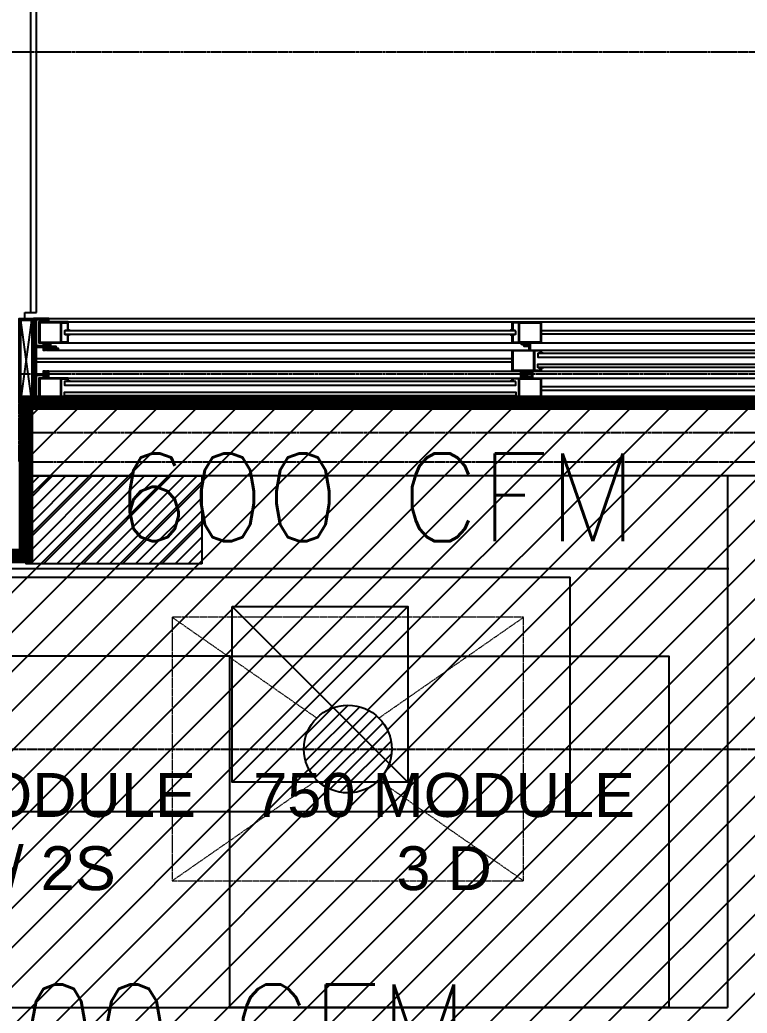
# Model space of a CAD drawing. Header units: millimetres. Extents: x -661525 to 498941, y 282148 to 1359693.
# Drawn here: x -240438 to -239196, y 674980 to 676676 of the extents above; entities that cross this region are included whole.
import ezdxf

# ---------------------------------------------------------------- set-up
doc = ezdxf.new("R2010")
doc.units = ezdxf.units.MM
doc.header["$LTSCALE"] = 2.5
doc.linetypes.add('CENTER', pattern=[2, 1.25, -0.25, 0.25, -0.25])
doc.linetypes.add('DASHED', pattern=[0.75, 0.5, -0.25])
doc.layers.get('0').update_dxf_attribs({"linetype": 'CONTINUOUS'})
for name, color, linetype in [('A-ALU-SECTION', 11, 'CONTINUOUS'), ('A-ANNO-GRID', 5, 'CENTER'), ('A-ELEV', 8, 'CONTINUOUS'), ('A-ELEV-MEDM', 34, 'CONTINUOUS'), ('A-ELEV-THIN', 8, 'CONTINUOUS'), ('A-GLAZ', 5, 'CONTINUOUS'), ('A-WALL-JAMB', 11, 'CONTINUOUS'), ('A-WALL-PLAS', 8, 'CONTINUOUS'), ('CEILING', 11, 'CONTINUOUS'), ('I-FURN', 14, 'CONTINUOUS'), ('I-SECT', 3, 'CONTINUOUS'), ('v-ex. duct', 30, 'CONTINUOUS'), ('v-SA DUCT', 4, 'CONTINUOUS')]:
    doc.layers.add(name, color=color, linetype=linetype)
doc.layers.add('area', color=5, linetype='CONTINUOUS', plot=False)
for name, color, linetype, lineweight in [('EQUIPMENT', 8, 'CONTINUOUS', 9), ('LAB MODULE', 1, 'CONTINUOUS', 25), ('Wall - Stone Hatch', 252, 'CONTINUOUS', 13)]:
    doc.layers.add(name, color=color, linetype=linetype, lineweight=lineweight)
doc.styles.add('ROMAND', font='ROMAND')
doc.styles.add('ROMANS', font='romans.shx', dxfattribs={"height": 125})

# ---------------------------------------------------------------- blocks, each defined once
blk = doc.blocks.new('key')
at = {"color": 252}
blk.add_line((3399541, 686143.5), (3349041, 686143.5), dxfattribs=at)
for points in [[(3392141, 685443.5), (3395541, 685443.5), (3395541, 685593.5), (3392141, 685593.5)], [(3395541, 685543.5), (3392141, 685543.5), (3392141, 685493.5), (3395541, 685493.5)]]:
    blk.add_lwpolyline(points, close=True, dxfattribs=at)
blk = doc.blocks.new('W1-size144')
at = {"layer": 'Wall - Stone Hatch'}
h = blk.add_hatch(dxfattribs=at)
h.set_pattern_fill('ANSI36', color=8, scale=0.8, style=0)
h.set_pattern_definition([(45, (276595.0156, 1019507.2578), (1.3470384, 4.9391409), [6.35, -1.27, 0, -1.27])])
h.paths.add_polyline_path([(279745.8, 1019371.3), (279745.8, 1019515.3), (279720.8, 1019515.3), (279720.8, 1019371.3)])
h.paths.add_polyline_path([(279742.8, 1019374.3), (279742.8, 1019512.3), (279723.8, 1019512.3), (279723.8, 1019374.3)], flags=16)
at = {"layer": 'A-ALU-SECTION', "color": 8}
for points in [[(279804.8, 1019504.7), (279803.4, 1019504.7), (279803.4, 1019507.9), (279793.4, 1019507.9), (279793.4, 1019474.7), (279803.4, 1019474.7), (279803.4, 1019478), (279804.8, 1019478), (279804.8, 1019473.3), (279754.8, 1019473.3), (279754.8, 1019509.3), (279804.8, 1019509.3), (279804.8, 1019504.7)], [(279792, 1019474.7), (279756.2, 1019474.7), (279756.2, 1019507.9), (279792, 1019507.9), (279792, 1019474.7)], [(280562.8, 1019504.7), (280564.2, 1019504.7), (280564.2, 1019507.9), (280574.2, 1019507.9), (280574.2, 1019474.7), (280564.2, 1019474.7), (280564.2, 1019478), (280562.8, 1019478), (280562.8, 1019473.3), (280596.1, 1019473.3), (280596.1, 1019467.1), (280587.3, 1019467.1), (280585.3, 1019464.1), (280583, 1019464.1), (280583, 1019462.3), (280586.2, 1019462.3), (280588.2, 1019465.3), (280589.9, 1019465.3), (280589.9, 1019462.3), (280592.7, 1019462.3), (280592.7, 1019464.1), (280591.7, 1019464.1), (280591.7, 1019465.3), (280596.1, 1019465.3), (280596.1, 1019464.1), (280594.7, 1019464.1), (280594.7, 1019462.3), (280597.9, 1019462.3), (280597.9, 1019473.3), (280612.8, 1019473.3), (280612.8, 1019509.3), (280562.8, 1019509.3), (280562.8, 1019504.7)], [(280575.6, 1019474.7), (280611.4, 1019474.7), (280611.4, 1019507.9), (280575.6, 1019507.9), (280575.6, 1019474.7)], [(280612.8, 1019430), (280611.4, 1019430), (280611.4, 1019426.7), (280601.4, 1019426.7), (280601.4, 1019459.9), (280611.4, 1019459.9), (280611.4, 1019456.7), (280612.8, 1019456.7), (280612.8, 1019461.3), (280579.5, 1019461.3), (280579.5, 1019467.5), (280588.3, 1019467.5), (280590.3, 1019470.5), (280592.6, 1019470.5), (280592.6, 1019472.3), (280589.4, 1019472.3), (280587.4, 1019469.3), (280585.7, 1019469.3), (280585.7, 1019472.3), (280582.9, 1019472.3), (280582.9, 1019470.5), (280583.9, 1019470.5), (280583.9, 1019469.3), (280579.5, 1019469.3), (280579.5, 1019470.5), (280580.9, 1019470.5), (280580.9, 1019472.3), (280577.7, 1019472.3), (280577.7, 1019461.3), (280562.8, 1019461.3), (280562.8, 1019425.3), (280592.2, 1019425.3), (280592.2, 1019419.1), (280583.4, 1019419.1), (280581.4, 1019416.1), (280579.1, 1019416.1), (280579.1, 1019414.3), (280582.4, 1019414.3), (280584.4, 1019417.3), (280586, 1019417.3), (280586, 1019414.3), (280588.8, 1019414.3), (280588.8, 1019416.1), (280587.8, 1019416.1), (280587.8, 1019417.3), (280592.2, 1019417.3), (280592.2, 1019416.1), (280590.8, 1019416.1), (280590.8, 1019414.3), (280594, 1019414.3), (280594, 1019425.3), (280612.8, 1019425.3), (280612.8, 1019430)], [(280600, 1019426.7), (280564.2, 1019426.7), (280564.2, 1019459.9), (280600, 1019459.9), (280600, 1019426.7)], [(279804.8, 1019399.7), (279803.4, 1019399.7), (279803.4, 1019411.9), (279793.4, 1019411.9), (279793.4, 1019378.7), (279803.4, 1019378.7), (279803.4, 1019391), (279804.8, 1019391), (279804.8, 1019377.3), (279754.8, 1019377.3), (279754.8, 1019413.3), (279773.6, 1019413.3), (279773.6, 1019424.3), (279776.8, 1019424.3), (279776.8, 1019422.5), (279775.4, 1019422.5), (279775.4, 1019421.3), (279779.8, 1019421.3), (279779.8, 1019422.5), (279778.8, 1019422.5), (279778.8, 1019424.3), (279781.6, 1019424.3), (279781.6, 1019421.3), (279783.2, 1019421.3), (279785.3, 1019424.3), (279788.5, 1019424.3), (279788.5, 1019422.5), (279786.2, 1019422.5), (279784.2, 1019419.5), (279775.4, 1019419.5), (279775.4, 1019413.3), (279804.8, 1019413.3), (279804.8, 1019399.7)], [(279792, 1019378.7), (279756.2, 1019378.7), (279756.2, 1019411.9), (279792, 1019411.9), (279792, 1019378.7)], [(280562.8, 1019399.7), (280564.2, 1019399.7), (280564.2, 1019411.9), (280574.2, 1019411.9), (280574.2, 1019378.7), (280564.2, 1019378.7), (280564.2, 1019391), (280562.8, 1019391), (280562.8, 1019377.3), (280612.8, 1019377.3), (280612.8, 1019413.3), (280562.8, 1019413.3), (280562.8, 1019399.7)], [(280575.6, 1019378.7), (280611.4, 1019378.7), (280611.4, 1019411.9), (280575.6, 1019411.9), (280575.6, 1019378.7)]]:
    blk.add_lwpolyline(points, dxfattribs=at)
blk.add_lwpolyline([(280569, 1019392.3), (279798.6, 1019392.3), (279798.6, 1019398.3), (280569, 1019398.3)], close=True, dxfattribs=at)
at = {"layer": 'A-ELEV-MEDM', "color": 8}
for centre, start, end in [((279801.4, 1019503.3), 359.7081, 180.2928), ((279804.1, 1019503.3), 359.1234, 180.8775), ((279806.8, 1019503.3), 359.1234, 180.8775), ((280560.8, 1019503.3), 359.1225, 180.8766), ((280563.5, 1019503.3), 359.1225, 180.8766), ((280566.2, 1019503.3), 359.7072, 180.2919), ((279801.4, 1019479.4), 179.7081, 0.2928), ((279804.1, 1019479.3), 179.1234, 0.8775), ((279806.8, 1019479.3), 179.1234, 0.8775), ((280560.8, 1019479.3), 179.1225, 0.8766), ((280563.5, 1019479.3), 179.1225, 0.8766), ((280566.2, 1019479.4), 179.7072, 0.2919), ((280609.4, 1019455.3), 359.7081, 180.2928), ((280612.1, 1019455.3), 359.1234, 180.8775), ((280614.8, 1019455.3), 359.1234, 180.8775), ((280609.4, 1019431.4), 179.7081, 0.2928), ((280612.1, 1019431.3), 179.1234, 0.8775), ((280614.8, 1019431.3), 179.1234, 0.8775), ((279801.4, 1019398.3), 359.7081, 180.2928), ((279801.4, 1019392.4), 179.7072, 0.2919), ((279804.1, 1019398.3), 359.1234, 180.8775), ((279804.1, 1019392.3), 179.1225, 0.8766), ((279806.8, 1019398.3), 359.1234, 180.8775), ((279806.8, 1019392.3), 179.1225, 0.8766), ((280560.8, 1019398.3), 359.1225, 180.8766), ((280560.8, 1019392.3), 179.1234, 0.8775), ((280563.5, 1019398.3), 359.1225, 180.8766), ((280563.5, 1019392.3), 179.1234, 0.8775), ((280566.2, 1019398.3), 359.7072, 180.2919), ((280566.2, 1019392.4), 179.7081, 0.2928)]:
    blk.add_arc(centre, 1.34, start, end, dxfattribs=at)
at = {"layer": 'A-ELEV-THIN', "color": 8}
for p, q in [((279742.8, 1019512.3), (279723.8, 1019374.3)), ((279723.8, 1019512.3), (279742.8, 1019374.3)), ((279771.8, 1019515.3), (283069.8, 1019515.3)), ((279771.8, 1019509.3), (283069.8, 1019509.3)), ((282228.8, 1019494.3), (280612.8, 1019494.3)), ((282228.8, 1019488.3), (280612.8, 1019488.3)), ((279771.8, 1019473.3), (283069.8, 1019473.3)), ((279771.8, 1019461.3), (283069.8, 1019461.3)), ((280562.8, 1019446.3), (279750.8, 1019446.3)), ((280562.8, 1019440.3), (279750.8, 1019440.3)), ((279771.8, 1019425.3), (283069.8, 1019425.3)), ((279771.8, 1019413.3), (283069.8, 1019413.3)), ((282228.8, 1019398.3), (280612.8, 1019398.3)), ((282228.8, 1019392.3), (280612.8, 1019392.3)), ((279771.8, 1019377.3), (283036.8, 1019377.3)), ((279771.8, 1019371.3), (283069.8, 1019371.3))]:
    blk.add_line(p, q, dxfattribs=at)
at = {"layer": 'A-GLAZ', "color": 4}
for points in [[(280569, 1019503.3), (279798.6, 1019503.3), (279798.6, 1019497.3), (280569, 1019497.3)], [(280569, 1019479.3), (279798.6, 1019479.3), (279798.6, 1019485.3), (280569, 1019485.3)], [(281377, 1019455.3), (280606.6, 1019455.3), (280606.6, 1019449.3), (281377, 1019449.3)], [(281377, 1019431.3), (280606.6, 1019431.3), (280606.6, 1019437.3), (281377, 1019437.3)]]:
    blk.add_lwpolyline(points, close=True, dxfattribs=at)
at = {"layer": 'A-WALL-JAMB', "color": 8}
blk.add_lwpolyline([(279745.8, 1019371.3), (279745.8, 1019515.3), (279720.8, 1019515.3), (279720.8, 1019371.3), (279745.8, 1019371.3)], dxfattribs=at)
blk.add_lwpolyline([(279742.8, 1019374.3), (279742.8, 1019512.3), (279723.8, 1019512.3), (279723.8, 1019374.3)], close=True, dxfattribs=at)
at = {"layer": 'I-SECT', "color": 8}
blk.add_lwpolyline([(279750.8, 1019418.3), (279750.8, 1019373.3), (279761.8, 1019373.3), (279761.8, 1019377.3), (279765.8, 1019377.3), (279765.8, 1019375.3), (279763.8, 1019375.3), (279763.8, 1019373.3), (279769.8, 1019373.3), (279769.8, 1019375.3), (279767.8, 1019375.3), (279767.8, 1019377.3), (279771.8, 1019377.3), (279771.8, 1019371.3), (279745.8, 1019371.3), (279745.8, 1019373.3), (279748.8, 1019373.3), (279748.8, 1019418.3), (279745.8, 1019418.3), (279745.8, 1019420.3), (279748.8, 1019420.3), (279748.8, 1019466.3), (279745.8, 1019466.3), (279745.8, 1019468.3), (279748.8, 1019468.3), (279748.8, 1019513.3), (279745.8, 1019513.3), (279745.8, 1019515.3), (279771.8, 1019515.3), (279771.8, 1019509.3), (279767.8, 1019509.3), (279767.8, 1019511.3), (279769.8, 1019511.3), (279769.8, 1019513.3), (279763.8, 1019513.3), (279763.8, 1019511.3), (279765.8, 1019511.3), (279765.8, 1019509.3), (279761.8, 1019509.3), (279761.8, 1019513.3), (279750.8, 1019513.3), (279750.8, 1019468.3), (279761.8, 1019468.3), (279761.8, 1019473.3), (279765.8, 1019473.3), (279765.8, 1019471.3), (279763.8, 1019471.3), (279763.8, 1019468.3), (279769.8, 1019468.3), (279769.8, 1019471.3), (279767.8, 1019471.3), (279767.8, 1019473.3), (279771.8, 1019473.3), (279771.8, 1019461.3), (279767.8, 1019461.3), (279767.8, 1019463.3), (279769.8, 1019463.3), (279769.8, 1019466.3), (279763.8, 1019466.3), (279763.8, 1019463.3), (279765.8, 1019463.3), (279765.8, 1019461.3), (279761.8, 1019461.3), (279761.8, 1019466.3), (279750.8, 1019466.3), (279750.8, 1019420.3), (279761.8, 1019420.3), (279761.8, 1019425.3), (279765.8, 1019425.3), (279765.8, 1019423.3), (279763.8, 1019423.3), (279763.8, 1019420.3), (279769.8, 1019420.3), (279769.8, 1019423.3), (279767.8, 1019423.3), (279767.8, 1019425.3), (279771.8, 1019425.3), (279771.8, 1019413.3), (279767.8, 1019413.3), (279767.8, 1019415.3), (279769.8, 1019415.3), (279769.8, 1019418.3), (279763.8, 1019418.3), (279763.8, 1019415.3), (279765.8, 1019415.3), (279765.8, 1019413.3), (279761.8, 1019413.3), (279761.8, 1019418.3), (279750.8, 1019418.3)], dxfattribs=at)

msp = doc.modelspace()

# ---------------------------------------------------------------- hatches: boundary and pattern name
at = {"layer": 'CEILING', "true_color": 0xd6ed82, "transparency": 33554687}
h = msp.add_hatch(dxfattribs=at)
h.set_pattern_fill('ANSI31', color=61, scale=15)
h.set_pattern_definition([(45, (-585758.734, 1262137.267), (-33.6759605, 33.6759605), [])])
h.paths.add_polyline_path([(-234251.7, 674647.2), (-235439.7, 674647.2), (-235439.7, 674197.2), (-234351.7, 674197.2, -0.414214), (-234251.7, 674297.2)])
h.paths.add_polyline_path([(-233051.7, 674647.2), (-234251.7, 674647.2), (-234251.7, 674297.2, -0.414214), (-234151.7, 674197.2), (-233051.7, 674197.2)])
h.paths.add_polyline_path([(-234551.7, 673622.2), (-234251.7, 673622.2), (-234251.7, 673744.2), (-235274.2, 673744.2), (-235274.2, 674080.7), (-234251.7, 674080.7), (-234251.7, 674097.2, -0.414214), (-234351.7, 674197.2), (-235439.7, 674197.2), (-235439.7, 672447.2), (-234351.7, 672447.2, -0.414214), (-234251.7, 672547.2), (-234251.7, 673022.2), (-234551.7, 673022.2)])
h.paths.add_polyline_path([(-233051.7, 674197.2), (-234151.7, 674197.2, -0.414214), (-234251.7, 674097.2), (-233301, 674080.7), (-233301, 673744.2), (-234251.7, 673744.2), (-234251.7, 673622.2), (-233951.7, 673622.2), (-233951.7, 673022.2), (-234251.7, 673022.2), (-234251.7, 672547.2, -0.414214), (-234151.7, 672447.2), (-233616.9, 672447.2, -1), (-233466.6, 672447.2), (-233051.7, 672447.2)])
h.paths.add_polyline_path([(-234251.7, 672347.2, -0.414214), (-234351.7, 672447.2), (-235439.7, 672447.2), (-235439.7, 671997.2), (-234251.7, 671997.2)])
h.paths.add_polyline_path([(-233051.7, 672447.2), (-233466.6, 672447.2, -1), (-233616.9, 672447.2), (-234151.7, 672447.2, -0.414214), (-234251.7, 672347.2), (-234251.7, 671997.2), (-233051.7, 671997.2)])
h.paths.add_polyline_path([(-235451.7, 675921.2), (-236427.7, 675921.2), (-236427.7, 675759.2), (-236514.7, 675759.2), (-236514.7, 675516.7, -0.264847), (-236465.7, 675430.7), (-235451.7, 675430.7)], flags=0)
h.paths.add_polyline_path([(-236514.7, 675759.2), (-236565.7, 675759.2), (-236565.7, 675530.7, -0.1346), (-236514.7, 675516.7)])
h.paths.add_polyline_path([(-236514.7, 675344.6, -0.1346), (-236565.7, 675330.7), (-236565.7, 674847.2), (-236514.7, 674847.2)])
h.paths.add_polyline_path([(-235451.7, 675921.2), (-236427.7, 675921.2), (-236427.7, 675759.2), (-236514.7, 675759.2), (-236514.7, 675516.7, -0.264847), (-236465.7, 675430.7), (-235451.7, 675430.7)], flags=17)
h.paths.add_polyline_path([(-237051.7, 676016.2), (-237053.8, 676022.2), (-240427.7, 676022.2), (-240427.7, 675921.2), (-237051.7, 675921.2)])
h.paths.add_polyline_path([(-235756.1, 676022.2), (-236427.7, 676022.2), (-236427.7, 675921.2), (-235756.1, 675921.2)])
h.paths.add_polyline_path([(-235451.7, 676022.2), (-235756.1, 676022.2), (-235756.1, 675921.2), (-235451.7, 675921.2)])
h.paths.add_polyline_path([(-235451.7, 675921.2), (-235756.1, 675921.2), (-236427.7, 675921.2), (-236427.7, 675759.2), (-236514.7, 675759.2), (-236514.7, 675516.7, -0.264847), (-236465.7, 675430.7), (-235451.7, 675430.7)], flags=17)
h.paths.add_polyline_path([(-243765.7, 675330.7, -0.414214), (-243865.7, 675430.7), (-244514.7, 675430.7), (-244514.7, 674847.2), (-244065.7, 674847.2), (-243765.7, 674847.2)])
h.paths.add_polyline_path([(-244514.7, 675430.7), (-244879.3, 675430.7), (-244879.7, 671997.2), (-244514.7, 671997.2), (-244514.7, 672447.2), (-244665.7, 672447.2), (-244665.7, 673047.2), (-244665.7, 673647.2), (-244665.7, 674247.2), (-244665.7, 674847.2), (-244514.7, 674847.2)])
h.paths.add_polyline_path([(-244514.7, 675752.1), (-244879.3, 675752.2), (-244879.3, 675430.7), (-244514.7, 675430.7)])
h.paths.add_polyline_path([(-243765.7, 675921.2), (-244427.8, 675921.2), (-244427.8, 675752.2), (-244427.8, 675752.1), (-244514.7, 675752.1), (-244514.7, 675430.7), (-243865.7, 675430.7, -0.414214), (-243765.7, 675530.7)])
h.paths.add_polyline_path([(-241669.7, 676014.2), (-243765.7, 676014.2), (-243765.7, 675921.2), (-241669.7, 675921.2)])
h.paths.add_polyline_path([(-243765.7, 676014.2), (-244427.8, 676014.2), (-244427.8, 675921.2), (-243765.7, 675921.2)])
h.paths.add_polyline_path([(-241365.7, 675892.2), (-241669.7, 675892.2), (-243765.7, 675914.1), (-243765.7, 675530.7, -0.414214), (-243665.7, 675430.7), (-242574.2, 675430.7, -1), (-242424.2, 675430.7), (-241465.7, 675430.7, -0.414214), (-241365.7, 675530.7)])
h.paths.add_polyline_path([(-241365.7, 675330.7, -0.414214), (-241465.7, 675430.7), (-242424.2, 675430.7, -1), (-242574.2, 675430.7), (-243665.7, 675430.7, -0.414214), (-243765.7, 675330.7), (-243765.7, 674847.2), (-243465.7, 674847.2), (-242865.7, 674847.2), (-242265.7, 674847.2), (-241665.7, 674847.2), (-241365.7, 674847.2)])
h.paths.add_polyline_path([(-240514.7, 675430.7), (-240964.7, 675430.7), (-240964.7, 674847.2), (-240514.7, 674847.2)])
h.paths.add_polyline_path([(-241052.5, 675760.2), (-241052.5, 675892.2), (-241365.7, 675892.2), (-241365.7, 675530.7, -0.414214), (-241265.7, 675430.7), (-241123, 675430.7, -1), (-240973, 675430.7), (-240965, 675760.2)])
h.paths.add_polyline_path([(-240964.7, 675430.7), (-240973, 675430.7, -1), (-241123, 675430.7), (-241265.7, 675430.7, -0.414214), (-241365.7, 675330.7), (-241365.7, 674847.2), (-241065.7, 674847.2), (-240964.7, 674847.2)])
h.paths.add_polyline_path([(-240514.7, 675760.2), (-240964.7, 675760.2), (-240964.7, 675430.7), (-240514.7, 675430.7)])
h.paths.add_polyline_path([(-238965.7, 675921.2), (-240427.7, 675921.2), (-240427.7, 675760.2), (-240514.7, 675760.2), (-240514.7, 675430.7), (-239953.1, 675430.7, -1), (-239803.1, 675430.7), (-239065.7, 675430.7, -0.414214), (-238965.7, 675530.7)])
h.paths.add_polyline_path([(-238965.7, 675330.7, -0.414214), (-239065.7, 675430.7), (-239803.1, 675430.7, -1), (-239953.1, 675430.7), (-240514.7, 675430.7), (-240514.7, 674847.2), (-240465.7, 674847.2), (-239865.7, 674847.2), (-239265.7, 674847.2), (-238965.7, 674847.2)])
h.paths.add_polyline_path([(-236964.7, 675218.5), (-238712.5, 675218.5), (-238712.5, 675430.7), (-238865.7, 675430.7, -0.414214), (-238965.7, 675330.7), (-238965.7, 674847.2), (-238665.7, 674847.2), (-238065.7, 674847.2), (-237465.7, 674847.2), (-236964.7, 674847.2)])
h.paths.add_polyline_path([(-236964.7, 675759.2), (-237051.7, 675759.2), (-237051.7, 675921.2), (-238965.7, 675921.2), (-238965.7, 675530.7, -0.414214), (-238865.7, 675430.7), (-238712.5, 675430.7), (-238712.5, 675555), (-236964.7, 675555)])
h.paths.add_polyline_path([(-236565.7, 675759.2), (-236964.7, 675759.2), (-236964.7, 675555), (-236739.3, 675555), (-236739.3, 675430.7), (-236665.7, 675430.7, -0.414214), (-236565.7, 675530.7)])
h.paths.add_polyline_path([(-236565.7, 675330.7, -0.414214), (-236665.7, 675430.7), (-236739.3, 675430.7), (-236739.3, 675218.5), (-236964.7, 675218.5), (-236964.7, 674847.2), (-236865.7, 674847.2), (-236565.7, 674847.2)])
h.paths.add_polyline_path([(-240964.7, 672447.2), (-241065.7, 672447.2), (-241665.7, 672447.2), (-242265.7, 672447.2), (-242865.7, 672447.2), (-243465.7, 672447.2), (-244065.7, 672447.2), (-244514.7, 672447.2), (-244514.7, 671997.2), (-243879.7, 671997.2), (-242103.7, 671997.2), (-240964.7, 671997.2)])
edge = h.paths.add_edge_path(flags=16)
edge.add_line((-241405.7, 672231.7), (-241405.7, 672239))
edge.add_ellipse((-241459.8, 672222.9), major_axis=(-51.4, 0), ratio=0.999998, start_angle=0, end_angle=360)
edge.add_ellipse((-241459.8, 672222.9), major_axis=(-52.7, 0), ratio=0.999998, start_angle=170.423, end_angle=189.5771, ccw=False)
edge.add_line((-241406.4, 672231.7), (-241405.7, 672231.7))
h.paths.add_polyline_path([(-241644.1, 672288.8), (-241512.5, 672288.8), (-241512.5, 672320.7), (-241407.1, 672320.7), (-241407.1, 672231.7), (-241403.1, 672218.4), (-241396.6, 672218.4), (-241418.3, 672239.7), (-241407.1, 672239.7), (-241407.1, 672320.7), (-241512.5, 672320.7), (-241512.5, 672288.8), (-241512.4, 672288.8), (-241459.8, 672275.6), (-241512.4, 672275.6), (-241512.4, 672157.1), (-241644.1, 672157.1)], flags=16)
h.paths.add_polyline_path([(-241641.4, 672248.5), (-241632.3, 672248.5), (-241632.3, 672197.4), (-241641.4, 672197.4)], flags=0)
h.paths.add_polyline_path([(-241521.1, 672170.3), (-241521.1, 672282.3), (-241516.9, 672282.3), (-241516.9, 672163.5), (-241521.1, 672163.5)], flags=0)
h.paths.add_polyline_path([(-240964.7, 672447.2), (-240964.7, 671997.2), (-240514.7, 671997.2), (-240514.7, 672447.2)])
h.paths.add_polyline_path([(-240605.1, 672318.5), (-240605.1, 672229.4), (-240603.7, 672229.4), (-240603.7, 672246.2)], flags=16)
h.paths.add_polyline_path([(-240842.1, 672286.5), (-240710.4, 672286.5), (-240657.8, 672273.3), (-240710.4, 672273.3), (-240710.4, 672154.8), (-240842.1, 672154.8)], flags=16)
h.paths.add_polyline_path([(-240719.1, 672280.1), (-240710.5, 672318.5), (-240710.5, 672273.3), (-240714.9, 672273.3), (-240714.9, 672161.3), (-240719.1, 672161.3), (-240776.2, 672168), (-240719.1, 672168)], flags=16)
h.paths.add_polyline_path([(-240839.4, 672246.2), (-240830.3, 672246.2), (-240830.3, 672195.1), (-240839.4, 672195.1)], flags=0)
h.paths.add_polyline_path([(-240594.6, 672246.2), (-240594.6, 672237.4), (-240603.7, 672237.4), (-240603.7, 672246.2)], flags=16)
h.paths.add_polyline_path([(-236964.7, 672447.2), (-237465.7, 672447.2), (-238065.7, 672447.2), (-238665.7, 672447.2), (-239265.7, 672447.2), (-239865.7, 672447.2), (-240465.7, 672447.2), (-240514.7, 672447.2), (-240514.7, 671997.2), (-236964.7, 671997.2)])
h.paths.add_polyline_path([(-239622.5, 672401.5), (-237649.3, 672401.5), (-237649.3, 672065), (-239622.5, 672065)], flags=16)
h.paths.add_polyline_path([(-236514.7, 672447.2), (-236865.7, 672447.2), (-236964.7, 672447.2), (-236964.7, 671997.2), (-236514.7, 671997.2)])
h.paths.add_polyline_path([(-235451.7, 674647.2), (-235451.7, 675430.7), (-236465.7, 675430.7, -0.264847), (-236514.7, 675344.6), (-236514.7, 674847.2), (-236265.7, 674847.2), (-235665.7, 674847.2), (-235665.7, 674247.2), (-235665.7, 673647.2), (-235665.7, 673047.2), (-235665.7, 672447.2), (-236265.7, 672447.2), (-236514.7, 672447.2), (-236514.7, 671997.2), (-235451.7, 671997.2)])
h.paths.add_polyline_path([(-244881.3, 673333.1), (-244663.3, 673333.1), (-244663.3, 673487.7), (-244881.3, 673487.7)], flags=9)
h.paths.add_polyline_path([(-243109.7, 675377.1), (-243109.7, 675484.5), (-243264.3, 675484.5), (-243264.3, 675377.1)], flags=9)
h.paths.add_polyline_path([(-241212.3, 675197.7), (-241212.3, 675410), (-241366.8, 675410), (-241366.8, 675197.7)], flags=9)
h.paths.add_polyline_path([(-243110.4, 672117.9), (-243110.4, 672330.2), (-243264.9, 672330.2), (-243264.9, 672117.9)], flags=24)
h.paths.add_polyline_path([(-239592.1, 672049.6), (-237655.8, 672049.6), (-237655.8, 672455.2), (-239592.1, 672455.2)], flags=9)
h.paths.add_polyline_path([(-235667.3, 673333.1), (-235449.3, 673333.1), (-235449.3, 673487.7), (-235667.3, 673487.7)], flags=9)
h.paths.add_polyline_path([(-233700.8, 674317.9), (-233700.8, 674530.2), (-233855.4, 674530.2), (-233855.4, 674317.9)], flags=24)
h.paths.add_polyline_path([(-234954.3, 672652.7), (-234736.3, 672652.7), (-234736.3, 672807.2), (-234954.3, 672807.2)], flags=24)
h.paths.add_polyline_path([(-233700.2, 673268.6), (-233700.2, 673376), (-233854.7, 673376), (-233854.7, 673268.6)], flags=24)
h.paths.add_polyline_path([(-233760.3, 672652.7), (-233542.3, 672652.7), (-233542.3, 672807.2), (-233760.3, 672807.2)], flags=24)
h.paths.add_polyline_path([(-233700.8, 672117.9), (-233700.8, 672330.2), (-233855.4, 672330.2), (-233855.4, 672117.9)], flags=24)
at = {"layer": 'CEILING', "transparency": 33554687}
h = msp.add_hatch(dxfattribs=at)
h.set_pattern_fill('ANSI31', color=6, scale=5)
h.set_pattern_definition([(45, (-239803.06, 675355.665), (-11.2253, 11.2253), [])])
edge = h.paths.add_edge_path()
edge.add_arc((-239878.1, 675430.7), 75, 0, 360)
at = {"layer": 'I-FURN', "transparency": 33554687}
h = msp.add_hatch(dxfattribs=at)
h.set_pattern_fill('ANSI31', color=5, scale=5)
h.set_pattern_definition([(45, (-231620.851, 742783.428), (-11.22532, 11.22532), [])])
h.paths.add_polyline_path([(-240127.7, 675747.2), (-240427.7, 675747.2), (-240427.7, 675897.2), (-240127.7, 675897.2)])

# ---------------------------------------------------------------- linework, layer by layer
at = {"layer": 'A-ELEV'}
msp.add_lwpolyline([(-237051.7, 675897.2), (-240427.7, 675897.2)], dxfattribs=at)
at = {"layer": 'A-WALL-PLAS'}
for p, q in [((-240409.7, 676176.2), (-240409.7, 676852.2)), ((-240419.7, 676176.2), (-240419.7, 676842.2)), ((-240429.7, 676166.2), (-240429.7, 676176.2)), ((-240429.7, 676176.2), (-240419.7, 676176.2)), ((-240419.7, 676176.2), (-240409.7, 676176.2))]:
    msp.add_line(p, q, dxfattribs=at)
msp.add_lwpolyline([(-240433.7, 676022.2), (-240433.7, 676016.2), (-240427.7, 676016.2), (-240427.7, 675760.2), (-241052.5, 675760.2)], dxfattribs=at)
at = {"layer": 'area', "const_width": 25}
msp.add_lwpolyline([(-244879.7, 675752.2), (-244427.8, 675752.2), (-244427.8, 676014.2), (-241669.7, 676014.2), (-241669.7, 675892.2), (-241052.5, 675892.2), (-241052.5, 675760.2), (-240427.7, 675760.2), (-240427.7, 676022.2), (-237051.7, 676022.2), (-237051.7, 675759.2), (-236427.7, 675759.2), (-236427.7, 676022.2), (-233651.7, 676022.2), (-233651.7, 675897.2), (-233051.7, 675897.2), (-233051.7, 671997.2), (-244879.7, 671997.2), (-244879.3, 675752.2)], dxfattribs=at)
at = {"layer": 'CEILING', "color": 8, "linetype": 'DASHED'}
msp.add_line((-244879.7, 675430.7), (-235451.7, 675430.7), dxfattribs=at)
at = {"layer": 'CEILING', "color": 6}
msp.add_circle((-239878.1, 675430.7), 75, dxfattribs=at)
at = {"layer": 'EQUIPMENT', "color": 5, "linetype": 'DASHED'}
for p, q in [((-240178.1, 675655.7), (-239931.1, 675483.7)), ((-239825, 675483.7), (-239578.1, 675655.7)), ((-240178.1, 675205.7), (-239931.1, 675377.6)), ((-239825, 675377.6), (-239578.1, 675205.7))]:
    msp.add_line(p, q, dxfattribs=at)
msp.add_lwpolyline([(-240178.1, 675205.7), (-239578.1, 675205.7), (-239578.1, 675655.7), (-240178.1, 675655.7)], close=True, dxfattribs=at)
msp.add_circle((-239878.1, 675430.7), 75, dxfattribs=at)
at = {"layer": 'I-FURN'}
for p in [(-239229.7, 675897.2), (-243679.7, 674989.2)]:
    msp.add_line(p, (-239229.7, 674989.2), dxfattribs=at)
at = {"layer": 'I-FURN', "color": 8}
msp.add_line((-244427.8, 675739.2), (-239227.7, 675739.2), dxfattribs=at)
at = {"layer": 'I-FURN', "color": 5}
msp.add_lwpolyline([(-240127.7, 675747.2), (-240427.7, 675747.2), (-240427.7, 675897.2), (-240127.7, 675897.2)], close=True, dxfattribs=at)
at = {"layer": 'LAB MODULE'}
for points in [[(-240829.7, 674989.2), (-240079.7, 674989.2), (-240079.7, 675589.2), (-240829.7, 675589.2)], [(-239329.7, 674989.2), (-240079.7, 674989.2), (-240079.7, 675589.2), (-239329.7, 675589.2)]]:
    msp.add_lwpolyline(points, close=True, dxfattribs=at)
at = {"layer": 'v-ex. duct'}
for p, q in [((-242782.7, 675724.2), (-239498.2, 675724.2)), ((-239498.2, 675324.2), (-239498.2, 675724.2)), ((-240075.8, 675374.2), (-239775.8, 675674.2)), ((-240075.8, 675674.2), (-239775.8, 675374.2)), ((-242782.7, 675324.2), (-239498.2, 675324.2))]:
    msp.add_line(p, q, dxfattribs=at)
msp.add_lwpolyline([(-240075.8, 675674.2), (-239775.8, 675674.2), (-239775.8, 675374.2), (-240075.8, 675374.2)], close=True, dxfattribs=at)

# ---------------------------------------------------------------- block references
at = {"layer": 'A-ALU-SECTION', "xscale": -1, "rotation": 180}
msp.add_blockref('W1-size144', (-520160.5, 1695537.5), dxfattribs=at)
at = {"layer": 'A-ANNO-GRID', "rotation": 359.9999999999999}
msp.add_blockref('key', (-3632580.8, -9522.4), dxfattribs=at)

# ---------------------------------------------------------------- texts
at = {"layer": 'LAB MODULE', "ltscale": 0.5, "char_height": 75, "width": 783.884, "attachment_point": 6, "style": 'ROMAND'}
for s, insert in [('\\A1;\\pxqc;{\\fArial|b0|i0|c0|p34;750 MODULE\\P1 D / 2S}', (-240071.8, 675289.2)), ('\\A1;\\pxqc;{\\fArial|b0|i0|c0|p34;750 MODULE\\P3 D}', (-239321.8, 675289.2))]:
    msp.add_mtext(s, dxfattribs=dict(at, insert=insert))
at = {"layer": 'v-ex. duct', "insert": (-239382.8, 675935.6), "char_height": 150, "width": 1128.957, "attachment_point": 3, "style": 'ROMANS'}
msp.add_mtext('600 CFM', dxfattribs=at)
at = {"layer": 'v-SA DUCT', "insert": (-239671.3, 675028.5), "char_height": 150, "width": 3657.796, "attachment_point": 3, "style": 'ROMANS'}
msp.add_mtext('{1500 CFM\\P300x450}', dxfattribs=at)

doc.saveas('drawing.dxf')
